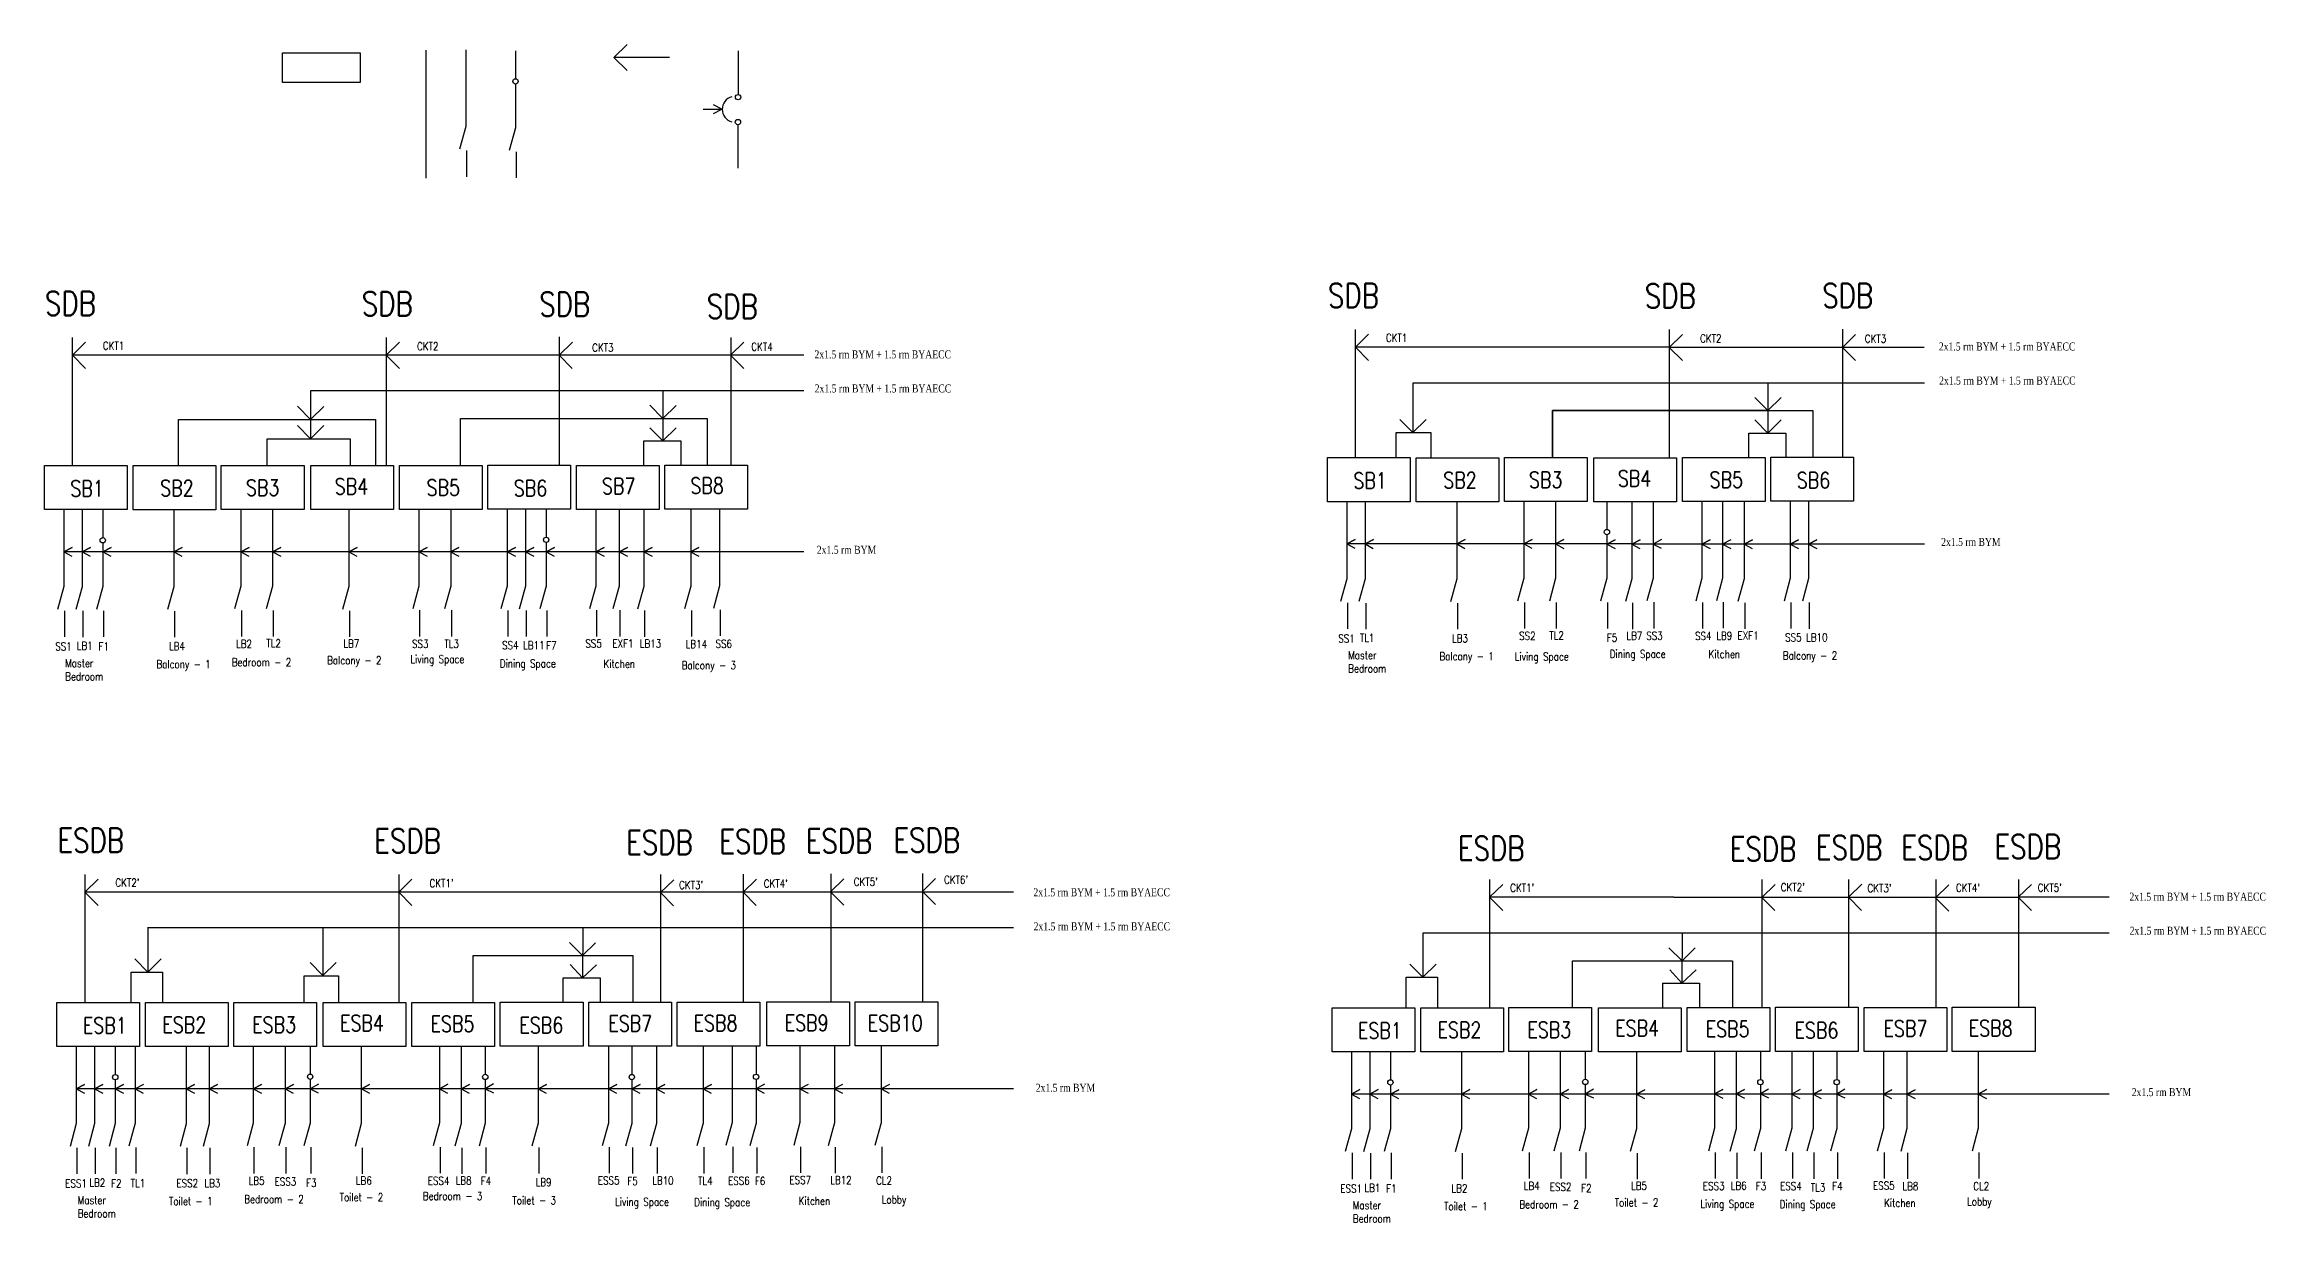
# Model space of a CAD drawing. Header units: inches. Extents: x 4849 to 14405, y -37970 to -930.
# Drawn here: x 7282 to 8115, y -36644 to -36202 of the extents above; entities that cross this region are included whole.
import ezdxf

# ---------------------------------------------------------------- set-up
doc = ezdxf.new("R2010")
doc.units = ezdxf.units.IN
doc.header["$LTSCALE"] = 10
doc.header["$MEASUREMENT"] = 0
doc.layers.add('Diagram', color=134, linetype='Continuous', plot=False)
doc.styles.get("Standard").update_dxf_attribs({"font": 'simplex.shx', "width": 0.8, "height": 3})

msp = doc.modelspace()

# ---------------------------------------------------------------- linework, layer by layer
at = {"layer": 'Diagram', "ltscale": 10}
for p, q in [((7425.47, -36204.2), (7425.47, -36252.2)), ((7440.48, -36204.03), (7440.48, -36232.81)), ((7459.11, -36204.5), (7459.11, -36214.91)), ((7496, -36206.89), (7500.97, -36202.04)), ((7500.97, -36202.04), (7496, -36206.89)), ((7516.9, -36206.89), (7496, -36206.89)), ((7496, -36206.89), (7496, -36206.89)), ((7496, -36206.89), (7500.93, -36211.86)), ((7542.55, -36204.5), (7542.55, -36220.81)), ((7459.11, -36216.91), (7459.11, -36233.28)), ((7529.5, -36226.38), (7536.44, -36226.38)), ((7533.33, -36228.01), (7536.44, -36226.38)), ((7536.44, -36226.38), (7533.4, -36224.75)), ((7542.6, -36248.44), (7542.6, -36232.13)), ((7440.48, -36232.81), (7438.15, -36241.36)), ((7459.11, -36233.28), (7456.77, -36241.83)), ((7440.73, -36241.88), (7440.73, -36251.67)), ((7459.36, -36242.35), (7459.36, -36252.14)), ((7292.9, -36311.95), (7292.9, -36359.95)), ((7292.94, -36318.59), (7297.9, -36313.73)), ((7297.9, -36313.73), (7292.94, -36318.59)), ((7410.61, -36318.62), (7415.58, -36313.77)), ((7415.58, -36313.77), (7410.61, -36318.62)), ((7410.62, -36311.95), (7410.62, -36359.95)), ((7475.49, -36311.77), (7475.49, -36359.77)), ((7475.49, -36318.63), (7480.45, -36313.77)), ((7480.45, -36313.77), (7475.49, -36318.63)), ((7539.78, -36318.6), (7544.75, -36313.74)), ((7544.75, -36313.74), (7539.78, -36318.6)), ((7539.81, -36311.91), (7539.81, -36359.91)), ((7774.03, -36308.99), (7774.03, -36356.99)), ((7774.07, -36315.63), (7779.04, -36310.78)), ((7779.04, -36310.78), (7774.07, -36315.63)), ((7891.74, -36315.66), (7896.71, -36310.81)), ((7896.71, -36310.81), (7891.74, -36315.66)), ((7891.75, -36308.99), (7891.75, -36356.99)), ((7956.69, -36308.82), (7956.69, -36356.82)), ((7956.69, -36315.66), (7961.66, -36310.8)), ((7961.66, -36310.8), (7956.69, -36315.66)), ((7410.64, -36318.59), (7292.94, -36318.59)), ((7292.94, -36318.59), (7292.94, -36318.59)), ((7292.94, -36318.59), (7297.87, -36323.56)), ((7539.78, -36318.62), (7410.61, -36318.62)), ((7410.61, -36318.62), (7410.61, -36318.62)), ((7410.61, -36318.62), (7415.55, -36323.59)), ((7496.38, -36318.63), (7475.49, -36318.63)), ((7475.49, -36318.63), (7475.49, -36318.63)), ((7475.49, -36318.63), (7480.42, -36323.59)), ((7567.18, -36318.6), (7539.78, -36318.6)), ((7539.78, -36318.6), (7539.78, -36318.6)), ((7539.78, -36318.6), (7544.72, -36323.56)), ((7891.77, -36315.63), (7774.07, -36315.63)), ((7774.07, -36315.63), (7774.07, -36315.63)), ((7774.07, -36315.63), (7779, -36320.6)), ((7987.41, -36315.66), (7891.74, -36315.66)), ((7891.74, -36315.66), (7891.74, -36315.66)), ((7891.74, -36315.66), (7896.68, -36320.63)), ((7984.08, -36315.66), (7956.69, -36315.66)), ((7956.69, -36315.66), (7961.62, -36320.62)), ((7514.4, -36332.01), (7382.23, -36332.01)), ((7382.23, -36332.01), (7382.23, -36342.73)), ((7514.36, -36332.01), (7514.36, -36350.76)), ((7514.38, -36332.01), (7514.38, -36342.35)), ((7567.18, -36332.01), (7514.4, -36332.01)), ((7795.61, -36329.06), (7795.61, -36347.66)), ((7863.42, -36329.06), (7795.61, -36329.06)), ((7987.48, -36329.05), (7863.36, -36329.05)), ((7928.7, -36329.05), (7928.7, -36347.8)), ((7928.72, -36329.05), (7928.72, -36339.4)), ((7382.23, -36342.73), (7377.38, -36337.76)), ((7377.38, -36337.76), (7382.23, -36342.73)), ((7382.23, -36342.73), (7387.2, -36337.8)), ((7514.38, -36342.35), (7509.52, -36337.38)), ((7509.52, -36337.38), (7514.38, -36342.35)), ((7514.38, -36342.35), (7519.34, -36337.42)), ((7847.99, -36339.4), (7928.7, -36339.38)), ((7847.99, -36356.97), (7847.99, -36339.4)), ((7928.72, -36339.4), (7923.87, -36334.43)), ((7923.87, -36334.43), (7928.72, -36339.4)), ((7928.7, -36339.38), (7945.64, -36339.38)), ((7928.72, -36339.4), (7933.69, -36334.46)), ((7928.72, -36339.4), (7928.72, -36339.4)), ((7945.64, -36339.38), (7945.64, -36356.85)), ((7332.69, -36360.1), (7332.69, -36342.75)), ((7332.69, -36342.75), (7406.62, -36342.75)), ((7382.23, -36349.93), (7377.38, -36344.96)), ((7377.38, -36344.96), (7382.23, -36349.93)), ((7382.23, -36342.73), (7382.23, -36349.93)), ((7382.23, -36342.73), (7382.23, -36342.73)), ((7382.23, -36349.93), (7387.2, -36345)), ((7406.62, -36342.75), (7406.62, -36360)), ((7438.53, -36359.96), (7438.53, -36342.36)), ((7438.53, -36342.36), (7531, -36342.36)), ((7514.36, -36350.76), (7509.5, -36345.79)), ((7509.5, -36345.79), (7514.36, -36350.76)), ((7514.36, -36350.76), (7519.33, -36345.82)), ((7514.38, -36342.35), (7514.38, -36342.35)), ((7531, -36342.36), (7531, -36359.87)), ((7789.37, -36357.02), (7789.37, -36347.65)), ((7789.37, -36347.65), (7802.31, -36347.65)), ((7795.61, -36347.66), (7790.75, -36342.69)), ((7790.75, -36342.69), (7795.61, -36347.66)), ((7795.61, -36347.66), (7800.57, -36342.73)), ((7802.31, -36347.65), (7802.31, -36357.1)), ((7921.64, -36356.96), (7921.64, -36347.79)), ((7921.64, -36347.79), (7935.52, -36347.79)), ((7928.7, -36347.8), (7923.85, -36342.83)), ((7923.85, -36342.83), (7928.7, -36347.8)), ((7928.7, -36347.8), (7933.67, -36342.87)), ((7928.7, -36347.8), (7928.7, -36347.8)), ((7935.52, -36347.79), (7935.52, -36356.92)), ((7365.98, -36359.98), (7365.98, -36349.94)), ((7365.98, -36349.94), (7397.09, -36349.94)), ((7382.23, -36349.93), (7382.23, -36349.93)), ((7397.09, -36349.94), (7397.09, -36360.02)), ((7507.29, -36359.92), (7507.29, -36350.75)), ((7507.29, -36350.75), (7521.17, -36350.75)), ((7514.36, -36350.76), (7514.36, -36350.76)), ((7521.17, -36350.75), (7521.17, -36359.88)), ((7770.86, -36373.66), (7770.86, -36402.44)), ((7777.73, -36373.71), (7777.73, -36402.49)), ((7812.1, -36373.75), (7812.1, -36402.53)), ((7837.23, -36373.5), (7837.23, -36402.28)), ((7849.13, -36373.5), (7849.13, -36402.28)), ((7868.38, -36373.52), (7868.38, -36383.93)), ((7877.73, -36373.69), (7877.73, -36402.47)), ((7885.74, -36373.42), (7885.74, -36402.2)), ((7904.02, -36373.49), (7904.02, -36402.27)), ((7911.77, -36373.5), (7911.77, -36402.19)), ((7919.85, -36373.51), (7919.85, -36402.44)), ((7937.13, -36373.5), (7937.13, -36402.28)), ((7944.01, -36373.55), (7944.01, -36402.33)), ((7289.73, -36376.61), (7289.73, -36405.39)), ((7296.6, -36376.66), (7296.6, -36405.44)), ((7304.32, -36376.61), (7304.32, -36387.02)), ((7330.97, -36376.71), (7330.97, -36405.49)), ((7356.1, -36376.46), (7356.1, -36405.24)), ((7368, -36376.46), (7368, -36405.24)), ((7396.6, -36376.65), (7396.6, -36405.42)), ((7422.89, -36376.45), (7422.89, -36405.23)), ((7434.8, -36376.45), (7434.8, -36405.23)), ((7456, -36376.46), (7456, -36405.24)), ((7462.88, -36376.51), (7462.88, -36405.29)), ((7470.6, -36376.46), (7470.6, -36386.87)), ((7489.25, -36376.43), (7489.25, -36405.21)), ((7498.01, -36376.43), (7498.01, -36405.21)), ((7507.25, -36376.55), (7507.25, -36405.33)), ((7524.8, -36376.46), (7524.8, -36405.24)), ((7535.67, -36376.29), (7535.67, -36405.07)), ((7304.32, -36389.02), (7304.32, -36405.39)), ((7470.6, -36388.87), (7470.6, -36405.24)), ((7770.84, -36389.41), (7773.96, -36387.78)), ((7773.96, -36387.78), (7770.84, -36389.41)), ((7777.79, -36389.41), (7770.84, -36389.41)), ((7770.84, -36389.41), (7773.89, -36391.04)), ((7777.74, -36389.42), (7780.86, -36387.78)), ((7780.86, -36387.78), (7777.74, -36389.42)), ((7787.95, -36389.42), (7777.74, -36389.42)), ((7777.74, -36389.42), (7780.79, -36391.05)), ((7812.13, -36389.42), (7785.46, -36389.42)), ((7812.11, -36389.41), (7815.23, -36387.78)), ((7815.23, -36387.78), (7812.11, -36389.41)), ((7837.22, -36389.41), (7812.11, -36389.41)), ((7812.11, -36389.41), (7815.15, -36391.05)), ((7837.22, -36389.41), (7840.34, -36387.78)), ((7840.34, -36387.78), (7837.22, -36389.41)), ((7849.13, -36389.41), (7837.22, -36389.41)), ((7837.22, -36389.41), (7840.27, -36391.04)), ((7849.14, -36389.42), (7852.26, -36387.78)), ((7852.26, -36387.78), (7849.14, -36389.42)), ((7877.75, -36389.42), (7849.14, -36389.42)), ((7849.14, -36389.42), (7852.19, -36391.05)), ((7868.38, -36385.93), (7868.38, -36402.3)), ((7868.38, -36389.46), (7871.5, -36387.82)), ((7871.5, -36387.82), (7868.38, -36389.46)), ((7868.38, -36389.46), (7871.43, -36391.09)), ((7877.75, -36389.44), (7880.86, -36387.81)), ((7880.86, -36387.81), (7877.75, -36389.44)), ((7904.01, -36389.44), (7877.75, -36389.44)), ((7877.75, -36389.44), (7880.79, -36391.07)), ((7888.87, -36387.74), (7885.74, -36389.44)), ((7885.74, -36389.44), (7888.79, -36391)), ((7904.03, -36389.44), (7907.15, -36387.81)), ((7907.15, -36387.81), (7904.03, -36389.44)), ((7919.87, -36389.44), (7904.03, -36389.44)), ((7904.03, -36389.44), (7907.08, -36391.07)), ((7914.89, -36387.81), (7911.77, -36389.44)), ((7911.77, -36389.44), (7914.81, -36391.07)), ((7919.87, -36389.45), (7922.99, -36387.82)), ((7922.99, -36387.82), (7919.87, -36389.45)), ((7937.13, -36389.45), (7919.87, -36389.45)), ((7919.87, -36389.45), (7922.91, -36391.08)), ((7937.13, -36389.44), (7940.25, -36387.81)), ((7940.25, -36387.81), (7937.13, -36389.44)), ((7944.01, -36389.44), (7937.13, -36389.44)), ((7937.13, -36389.44), (7940.18, -36391.07)), ((7944.01, -36389.44), (7947.13, -36387.81)), ((7947.13, -36387.81), (7944.01, -36389.44)), ((7987.49, -36389.44), (7944.01, -36389.44)), ((7944.01, -36389.44), (7947.06, -36391.07)), ((7289.71, -36392.37), (7292.83, -36390.73)), ((7292.83, -36390.73), (7289.71, -36392.37)), ((7296.66, -36392.37), (7289.71, -36392.37)), ((7289.71, -36392.37), (7292.76, -36394)), ((7296.61, -36392.37), (7299.73, -36390.74)), ((7299.73, -36390.74), (7296.61, -36392.37)), ((7306.81, -36392.37), (7296.61, -36392.37)), ((7296.61, -36392.37), (7299.65, -36394.01)), ((7304.32, -36392.38), (7307.44, -36390.75)), ((7307.44, -36390.75), (7304.32, -36392.38)), ((7331, -36392.38), (7304.32, -36392.38)), ((7304.32, -36392.38), (7307.37, -36394.01)), ((7330.97, -36392.37), (7334.09, -36390.74)), ((7334.09, -36390.74), (7330.97, -36392.37)), ((7356.09, -36392.37), (7330.97, -36392.37)), ((7330.97, -36392.37), (7334.02, -36394)), ((7356.09, -36392.37), (7359.21, -36390.74)), ((7359.21, -36390.74), (7356.09, -36392.37)), ((7368, -36392.37), (7356.09, -36392.37)), ((7356.09, -36392.37), (7359.14, -36394)), ((7368.01, -36392.37), (7371.13, -36390.74)), ((7371.13, -36390.74), (7368.01, -36392.37)), ((7396.61, -36392.37), (7368.01, -36392.37)), ((7368.01, -36392.37), (7371.06, -36394.01)), ((7396.61, -36392.39), (7399.73, -36390.76)), ((7399.73, -36390.76), (7396.61, -36392.39)), ((7422.88, -36392.39), (7396.61, -36392.39)), ((7396.61, -36392.39), (7399.66, -36394.03)), ((7422.9, -36392.4), (7426.02, -36390.76)), ((7426.02, -36390.76), (7422.9, -36392.4)), ((7434.79, -36392.4), (7422.9, -36392.4)), ((7422.9, -36392.4), (7425.95, -36394.03)), ((7434.79, -36392.4), (7437.91, -36390.77)), ((7437.91, -36390.77), (7434.79, -36392.4)), ((7455.99, -36392.4), (7434.79, -36392.4)), ((7434.79, -36392.4), (7437.84, -36394.04)), ((7456, -36392.4), (7459.12, -36390.77)), ((7459.12, -36390.77), (7456, -36392.4)), ((7462.88, -36392.4), (7456, -36392.4)), ((7456, -36392.4), (7459.05, -36394.03)), ((7462.88, -36392.4), (7466, -36390.76)), ((7466, -36390.76), (7462.88, -36392.4)), ((7470.59, -36392.4), (7462.88, -36392.4)), ((7462.88, -36392.4), (7465.93, -36394.03)), ((7470.6, -36392.4), (7473.72, -36390.77)), ((7473.72, -36390.77), (7470.6, -36392.4)), ((7489.25, -36392.4), (7470.6, -36392.4)), ((7470.6, -36392.4), (7473.65, -36394.03)), ((7489.25, -36392.39), (7492.37, -36390.75)), ((7492.37, -36390.75), (7489.25, -36392.39)), ((7498.01, -36392.39), (7489.25, -36392.39)), ((7489.25, -36392.39), (7492.3, -36394.02)), ((7498.01, -36392.39), (7501.13, -36390.75)), ((7501.13, -36390.75), (7498.01, -36392.39)), ((7507.25, -36392.39), (7498.01, -36392.39)), ((7498.01, -36392.39), (7501.06, -36394.02)), ((7507.25, -36392.39), (7510.37, -36390.75)), ((7510.37, -36390.75), (7507.25, -36392.39)), ((7524.8, -36392.39), (7507.25, -36392.39)), ((7507.25, -36392.39), (7510.3, -36394.02)), ((7524.79, -36392.37), (7527.91, -36390.73)), ((7527.91, -36390.73), (7524.79, -36392.37)), ((7567.18, -36392.37), (7524.79, -36392.37)), ((7524.79, -36392.37), (7527.84, -36394)), ((7289.73, -36405.39), (7287.39, -36413.95)), ((7296.6, -36405.44), (7294.27, -36414)), ((7304.32, -36405.39), (7301.99, -36413.95)), ((7330.97, -36405.49), (7328.64, -36414.04)), ((7356.1, -36405.24), (7353.76, -36413.8)), ((7368, -36405.24), (7365.67, -36413.8)), ((7396.6, -36405.42), (7394.27, -36413.98)), ((7422.89, -36405.23), (7420.56, -36413.79)), ((7434.8, -36405.23), (7432.46, -36413.79)), ((7456, -36405.24), (7453.67, -36413.8)), ((7462.88, -36405.29), (7460.54, -36413.85)), ((7470.6, -36405.24), (7468.26, -36413.8)), ((7489.25, -36405.21), (7486.91, -36413.77)), ((7498.01, -36405.21), (7495.67, -36413.77)), ((7507.25, -36405.33), (7504.91, -36413.88)), ((7524.8, -36405.24), (7522.46, -36413.79)), ((7535.67, -36405.07), (7533.34, -36413.62)), ((7770.86, -36402.44), (7768.52, -36410.99)), ((7777.73, -36402.49), (7775.4, -36411.04)), ((7812.1, -36402.53), (7809.77, -36411.08)), ((7837.23, -36402.28), (7834.89, -36410.84)), ((7849.13, -36402.28), (7846.8, -36410.84)), ((7868.38, -36402.3), (7866.04, -36410.86)), ((7877.73, -36402.47), (7875.4, -36411.02)), ((7885.74, -36402.2), (7883.4, -36410.76)), ((7904.02, -36402.27), (7901.69, -36410.83)), ((7911.77, -36402.19), (7909.44, -36410.74)), ((7919.85, -36402.44), (7917.51, -36410.99)), ((7937.13, -36402.28), (7934.8, -36410.84)), ((7944.01, -36402.33), (7941.67, -36410.89)), ((7289.98, -36414.46), (7289.98, -36424.26)), ((7296.85, -36414.51), (7296.85, -36424.31)), ((7304.58, -36414.47), (7304.58, -36424.26)), ((7331.22, -36414.56), (7331.22, -36424.35)), ((7356.35, -36414.31), (7356.35, -36424.11)), ((7368.25, -36414.31), (7368.25, -36424.11)), ((7396.86, -36414.5), (7396.86, -36424.29)), ((7423.14, -36414.3), (7423.14, -36424.1)), ((7435.05, -36414.3), (7435.05, -36424.1)), ((7456.25, -36414.31), (7456.25, -36424.11)), ((7463.13, -36414.36), (7463.13, -36424.16)), ((7470.85, -36414.31), (7470.85, -36424.11)), ((7489.5, -36414.28), (7489.5, -36424.07)), ((7498.26, -36414.28), (7498.26, -36424.07)), ((7507.5, -36414.4), (7507.5, -36424.19)), ((7525.05, -36414.31), (7525.05, -36424.1)), ((7535.92, -36414.14), (7535.92, -36423.93)), ((7771.11, -36411.51), (7771.11, -36421.3)), ((7777.98, -36411.56), (7777.98, -36421.35)), ((7812.36, -36411.6), (7812.36, -36421.39)), ((7837.48, -36411.36), (7837.48, -36421.15)), ((7849.39, -36411.36), (7849.39, -36421.15)), ((7868.63, -36411.37), (7868.63, -36421.17)), ((7877.99, -36411.54), (7877.99, -36421.33)), ((7885.99, -36411.28), (7885.99, -36421.07)), ((7904.28, -36411.35), (7904.28, -36421.14)), ((7912.02, -36411.26), (7912.02, -36421.05)), ((7920.1, -36411.51), (7920.1, -36421.3)), ((7937.38, -36411.36), (7937.38, -36421.15)), ((7944.26, -36411.41), (7944.26, -36421.2)), ((7297.59, -36513.35), (7297.59, -36561.35)), ((7297.63, -36519.99), (7302.59, -36515.13)), ((7302.59, -36515.13), (7297.63, -36519.99)), ((7415.3, -36520.02), (7420.27, -36515.16)), ((7420.27, -36515.16), (7415.3, -36520.02)), ((7415.31, -36513.35), (7415.31, -36561.35)), ((7518.46, -36515.33), (7513.49, -36520.19)), ((7513.5, -36513.33), (7513.5, -36561.33)), ((7544.47, -36520), (7549.44, -36515.14)), ((7549.44, -36515.14), (7544.47, -36520)), ((7544.5, -36513.31), (7544.5, -36561.31)), ((7582.24, -36515.02), (7577.27, -36519.88)), ((7577.3, -36513.18), (7577.3, -36561.18)), ((7616.67, -36514.86), (7611.7, -36519.72)), ((7611.73, -36513.03), (7611.73, -36561.03)), ((7824.39, -36515.3), (7824.39, -36563.3)), ((7926.46, -36515.3), (7926.46, -36563.3)), ((7958.96, -36515.21), (7958.96, -36563.21)), ((7991.67, -36515.28), (7991.67, -36563.28)), ((8022.67, -36515.26), (8022.67, -36563.26)), ((7415.33, -36519.99), (7297.63, -36519.99)), ((7297.63, -36519.99), (7297.63, -36519.99)), ((7297.63, -36519.99), (7302.56, -36524.96)), ((7544.47, -36520.02), (7415.3, -36520.02)), ((7415.3, -36520.02), (7415.3, -36520.02)), ((7415.3, -36520.02), (7420.24, -36524.99)), ((7501.07, -36520.03), (7480.18, -36520.03)), ((7480.18, -36520.03), (7480.18, -36520.03)), ((7513.49, -36520.19), (7518.42, -36525.16)), ((7645.9, -36520), (7544.47, -36520)), ((7544.47, -36520), (7544.47, -36520)), ((7544.47, -36520), (7549.41, -36524.96)), ((7577.27, -36519.88), (7582.2, -36524.84)), ((7611.7, -36519.72), (7616.63, -36524.69)), ((7829.39, -36517.09), (7824.39, -36521.94)), ((7893.5, -36521.94), (7824.39, -36521.94)), ((7824.39, -36521.94), (7829.36, -36526.91)), ((7824.42, -36521.94), (7824.42, -36521.94)), ((8022.65, -36521.97), (7893.47, -36521.97)), ((7893.47, -36521.97), (7893.47, -36521.97)), ((7931.43, -36517.12), (7926.46, -36521.97)), ((7926.46, -36521.97), (7931.39, -36526.94)), ((7979.24, -36521.98), (7958.35, -36521.98)), ((7958.35, -36521.98), (7958.35, -36521.98)), ((7963.93, -36517.03), (7958.96, -36521.89)), ((7958.96, -36521.89), (7963.89, -36526.85)), ((7996.63, -36517.29), (7991.66, -36522.14)), ((7991.66, -36522.14), (7996.59, -36527.11)), ((8022.65, -36521.95), (8027.61, -36517.1)), ((8027.61, -36517.1), (8022.65, -36521.95)), ((8056.7, -36521.95), (8022.65, -36521.95)), ((8022.65, -36521.95), (8022.65, -36521.95)), ((8022.65, -36521.95), (8027.58, -36526.92)), ((7519.09, -36533.41), (7321.15, -36533.41)), ((7321.23, -36533.39), (7321.23, -36542.78)), ((7386.92, -36533.41), (7386.92, -36544.13)), ((7479.33, -36538.94), (7484.24, -36543.76)), ((7484.31, -36533.41), (7484.18, -36552.16)), ((7484.24, -36543.76), (7489.15, -36538.98)), ((7645.9, -36533.41), (7519.09, -36533.41)), ((8056.67, -36535.36), (7799.32, -36535.36)), ((7799.4, -36535.35), (7799.4, -36544.74)), ((7896.62, -36535.36), (7896.49, -36554.11)), ((7316.37, -36545.02), (7321.23, -36549.98)), ((7321.23, -36542.78), (7321.23, -36549.98)), ((7321.23, -36549.98), (7326.2, -36545.05)), ((7386.92, -36551.33), (7382.07, -36546.36)), ((7382.07, -36546.36), (7386.92, -36551.33)), ((7386.92, -36544.13), (7386.92, -36551.33)), ((7386.92, -36544.13), (7386.92, -36544.13)), ((7386.92, -36551.33), (7391.89, -36546.4)), ((7443.22, -36561.36), (7443.22, -36543.76)), ((7443.22, -36543.76), (7503.1, -36543.76)), ((7479.67, -36547.19), (7484.18, -36552.16)), ((7484.18, -36552.16), (7489.49, -36547.22)), ((7503.13, -36543.76), (7503.13, -36561.27)), ((7794.54, -36546.97), (7799.4, -36551.94)), ((7799.4, -36544.74), (7799.4, -36551.94)), ((7799.4, -36551.94), (7804.37, -36547)), ((7855.53, -36563.31), (7855.53, -36545.71)), ((7855.53, -36545.71), (7915.41, -36545.71)), ((7891.64, -36540.89), (7896.55, -36545.71)), ((7896.55, -36545.71), (7901.46, -36540.93)), ((7915.44, -36545.71), (7915.44, -36563.23)), ((7314.99, -36561.36), (7314.99, -36549.98)), ((7314.99, -36549.98), (7326.69, -36549.98)), ((7326.69, -36549.98), (7326.69, -36561.44)), ((7379.9, -36561.36), (7379.9, -36551.4)), ((7379.9, -36551.4), (7392.79, -36551.4)), ((7386.92, -36551.33), (7386.92, -36551.33)), ((7392.79, -36551.4), (7392.79, -36561.44)), ((7476.93, -36552.15), (7490.81, -36552.15)), ((7477.03, -36561.32), (7477.03, -36552.15)), ((7490.81, -36552.15), (7490.81, -36561.28)), ((7793.16, -36563.31), (7793.16, -36551.93)), ((7793.16, -36551.93), (7804.86, -36551.93)), ((7804.86, -36551.93), (7804.86, -36563.39)), ((7889.24, -36554.1), (7903.12, -36554.1)), ((7889.34, -36563.27), (7889.34, -36554.1)), ((7891.97, -36549.14), (7896.49, -36554.11)), ((7896.49, -36554.11), (7901.8, -36549.18)), ((7903.12, -36554.1), (7903.12, -36563.23)), ((7294.42, -36578.01), (7294.42, -36606.79)), ((7301.29, -36578.06), (7301.29, -36606.84)), ((7309.01, -36578.01), (7309.01, -36588.42)), ((7316.48, -36577.93), (7316.48, -36606.71)), ((7335.66, -36578.11), (7335.66, -36606.89)), ((7344.26, -36578.1), (7344.26, -36606.88)), ((7360.79, -36577.86), (7360.79, -36606.64)), ((7372.69, -36577.86), (7372.69, -36606.64)), ((7382.12, -36577.85), (7382.12, -36588.25)), ((7401.29, -36578.04), (7401.29, -36606.82)), ((7430.61, -36577.81), (7430.61, -36606.59)), ((7438.69, -36578), (7438.69, -36606.78)), ((7447.76, -36577.91), (7447.76, -36588.32)), ((7467.57, -36577.91), (7467.57, -36606.69)), ((7493.94, -36577.83), (7493.94, -36606.61)), ((7502.72, -36577.95), (7502.72, -36588.36)), ((7511.94, -36577.95), (7511.94, -36606.73)), ((7529.49, -36577.86), (7529.49, -36606.64)), ((7540.36, -36577.69), (7540.36, -36606.47)), ((7549.34, -36577.88), (7549.34, -36588.29)), ((7565.79, -36577.68), (7565.79, -36606.46)), ((7578.68, -36577.8), (7578.68, -36606.57)), ((7596.24, -36577.7), (7596.24, -36606.48)), ((7772.59, -36579.97), (7772.59, -36608.75)), ((7779.46, -36580.02), (7779.46, -36608.8)), ((7787.19, -36579.97), (7787.19, -36590.37)), ((7813.83, -36580.06), (7813.83, -36608.84)), ((7838.96, -36579.81), (7838.96, -36608.59)), ((7850.86, -36579.81), (7850.86, -36608.59)), ((7860.29, -36579.8), (7860.29, -36590.2)), ((7879.46, -36580), (7879.46, -36608.78)), ((7908.79, -36579.77), (7908.79, -36608.55)), ((7916.86, -36579.96), (7916.86, -36608.73)), ((7925.93, -36579.86), (7925.93, -36590.27)), ((7937.73, -36579.81), (7937.73, -36608.59)), ((7945.74, -36579.86), (7945.74, -36608.64)), ((7954.56, -36579.86), (7954.56, -36590.27)), ((7972.11, -36579.78), (7972.11, -36608.56)), ((7980.89, -36579.9), (7980.89, -36592.59)), ((8007.66, -36579.81), (8007.66, -36608.59)), ((7382.12, -36590.25), (7382.12, -36606.62)), ((7447.76, -36590.32), (7447.76, -36606.69)), ((7502.72, -36590.36), (7502.72, -36606.73)), ((7549.34, -36590.29), (7549.34, -36606.66)), ((7294.4, -36593.77), (7297.52, -36592.13)), ((7297.52, -36592.13), (7294.4, -36593.77)), ((7301.35, -36593.77), (7294.4, -36593.77)), ((7294.4, -36593.77), (7297.45, -36595.4)), ((7301.3, -36593.77), (7304.42, -36592.14)), ((7304.42, -36592.14), (7301.3, -36593.77)), ((7311.5, -36593.77), (7301.3, -36593.77)), ((7301.3, -36593.77), (7304.34, -36595.41)), ((7309.01, -36590.42), (7309.01, -36606.79)), ((7309.01, -36593.78), (7312.13, -36592.15)), ((7312.13, -36592.15), (7309.01, -36593.78)), ((7335.69, -36593.78), (7309.01, -36593.78)), ((7309.01, -36593.78), (7312.06, -36595.41)), ((7319.6, -36592.15), (7316.48, -36593.78)), ((7316.48, -36593.78), (7319.52, -36595.41)), ((7335.66, -36593.77), (7338.78, -36592.14)), ((7338.78, -36592.14), (7335.66, -36593.77)), ((7360.78, -36593.77), (7335.66, -36593.77)), ((7335.66, -36593.77), (7338.71, -36595.4)), ((7344.26, -36593.77), (7347.38, -36592.14)), ((7347.38, -36592.14), (7344.26, -36593.77)), ((7344.26, -36593.77), (7347.31, -36595.4)), ((7360.78, -36593.77), (7363.9, -36592.14)), ((7363.9, -36592.14), (7360.78, -36593.77)), ((7372.69, -36593.77), (7360.78, -36593.77)), ((7360.78, -36593.77), (7363.83, -36595.4)), ((7372.7, -36593.77), (7375.82, -36592.14)), ((7375.82, -36592.14), (7372.7, -36593.77)), ((7401.31, -36593.77), (7372.7, -36593.77)), ((7372.7, -36593.77), (7375.75, -36595.41)), ((7385.24, -36591.98), (7382.12, -36593.77)), ((7382.12, -36593.77), (7385.17, -36595.24)), ((7401.3, -36593.79), (7404.42, -36592.16)), ((7404.42, -36592.16), (7401.3, -36593.79)), ((7427.57, -36593.79), (7401.3, -36593.79)), ((7401.3, -36593.79), (7404.35, -36595.43)), ((7439.48, -36593.8), (7427.59, -36593.8)), ((7433.74, -36592.09), (7430.61, -36593.73)), ((7430.61, -36593.73), (7433.67, -36595.36)), ((7430.62, -36593.72), (7433.74, -36592.09)), ((7438.7, -36593.75), (7441.82, -36592.12)), ((7441.82, -36592.12), (7438.7, -36593.75)), ((7438.7, -36593.75), (7441.75, -36595.38)), ((7460.68, -36593.8), (7439.48, -36593.8)), ((7450.87, -36591.96), (7447.76, -36593.75)), ((7447.76, -36593.75), (7450.8, -36595.23)), ((7467.57, -36593.8), (7460.69, -36593.8)), ((7467.57, -36593.8), (7470.69, -36592.16)), ((7470.69, -36592.16), (7467.57, -36593.8)), ((7475.28, -36593.8), (7467.57, -36593.8)), ((7467.57, -36593.8), (7470.62, -36595.43)), ((7493.94, -36593.8), (7475.29, -36593.8)), ((7493.94, -36593.79), (7497.06, -36592.15)), ((7497.06, -36592.15), (7493.94, -36593.79)), ((7502.7, -36593.79), (7493.94, -36593.79)), ((7493.94, -36593.79), (7496.99, -36595.42)), ((7502.7, -36593.79), (7505.82, -36592.15)), ((7505.82, -36592.15), (7502.7, -36593.79)), ((7511.94, -36593.79), (7502.7, -36593.79)), ((7502.7, -36593.79), (7505.75, -36595.42)), ((7511.94, -36593.79), (7515.06, -36592.15)), ((7515.06, -36592.15), (7511.94, -36593.79)), ((7529.49, -36593.79), (7511.94, -36593.79)), ((7511.94, -36593.79), (7514.99, -36595.42)), ((7529.48, -36593.76), (7532.6, -36592.13)), ((7532.6, -36592.13), (7529.48, -36593.76)), ((7571.87, -36593.76), (7529.48, -36593.76)), ((7529.48, -36593.76), (7532.53, -36595.4)), ((7552.44, -36592.09), (7549.32, -36593.72)), ((7549.32, -36593.72), (7552.36, -36595.35)), ((7569.43, -36593.76), (7560.67, -36593.76)), ((7568.9, -36592.13), (7565.78, -36593.76)), ((7565.78, -36593.76), (7568.83, -36595.4)), ((7578.67, -36593.76), (7569.43, -36593.76)), ((7581.79, -36592.13), (7578.67, -36593.76)), ((7645.89, -36593.76), (7578.67, -36593.76)), ((7578.67, -36593.76), (7581.72, -36595.4)), ((7599.33, -36592.11), (7596.21, -36593.74)), ((7596.21, -36593.74), (7599.26, -36595.37)), ((7772.57, -36595.72), (7775.69, -36594.09)), ((7775.69, -36594.09), (7772.57, -36595.72)), ((7779.52, -36595.72), (7772.57, -36595.72)), ((7772.57, -36595.72), (7775.62, -36597.35)), ((7779.47, -36595.73), (7782.59, -36594.09)), ((7782.59, -36594.09), (7779.47, -36595.73)), ((7789.68, -36595.73), (7779.47, -36595.73)), ((7779.47, -36595.73), (7782.52, -36597.36)), ((7787.18, -36595.73), (7790.3, -36594.1)), ((7790.3, -36594.1), (7787.18, -36595.73)), ((7813.86, -36595.73), (7787.18, -36595.73)), ((7787.18, -36595.73), (7790.23, -36597.36)), ((7787.19, -36592.37), (7787.19, -36608.75)), ((7813.84, -36595.72), (7816.96, -36594.09)), ((7816.96, -36594.09), (7813.84, -36595.72)), ((7838.95, -36595.72), (7813.84, -36595.72)), ((7813.84, -36595.72), (7816.88, -36597.36)), ((7838.95, -36595.72), (7842.07, -36594.09)), ((7842.07, -36594.09), (7838.95, -36595.72)), ((7850.86, -36595.72), (7838.95, -36595.72)), ((7838.95, -36595.72), (7842, -36597.35)), ((7850.87, -36595.73), (7853.99, -36594.09)), ((7853.99, -36594.09), (7850.87, -36595.73)), ((7879.48, -36595.73), (7850.87, -36595.73)), ((7850.87, -36595.73), (7853.92, -36597.36)), ((7860.29, -36592.2), (7860.29, -36608.58)), ((7863.41, -36593.93), (7860.29, -36595.73)), ((7860.29, -36595.73), (7863.34, -36597.19)), ((7879.47, -36595.75), (7882.59, -36594.12)), ((7882.59, -36594.12), (7879.47, -36595.75)), ((7905.74, -36595.75), (7879.47, -36595.75)), ((7879.47, -36595.75), (7882.52, -36597.38)), ((7917.65, -36595.75), (7905.76, -36595.75)), ((7908.79, -36595.68), (7911.91, -36594.05)), ((7911.91, -36594.05), (7908.79, -36595.68)), ((7908.79, -36595.68), (7911.84, -36597.31)), ((7916.87, -36595.7), (7919.99, -36594.07)), ((7919.99, -36594.07), (7916.87, -36595.7)), ((7916.87, -36595.7), (7919.92, -36597.34)), ((7938.85, -36595.76), (7917.65, -36595.76)), ((7925.93, -36592.27), (7925.93, -36608.64)), ((7929.04, -36593.92), (7925.93, -36595.7)), ((7925.93, -36595.7), (7928.97, -36597.18)), ((7940.86, -36594.09), (7937.73, -36595.72)), ((7937.73, -36595.72), (7940.79, -36597.35)), ((7945.74, -36595.75), (7938.86, -36595.75)), ((7945.74, -36595.75), (7948.86, -36594.12)), ((7948.86, -36594.12), (7945.74, -36595.75)), ((7953.46, -36595.75), (7945.74, -36595.75)), ((7945.74, -36595.75), (7948.79, -36597.38)), ((7972.11, -36595.75), (7953.46, -36595.75)), ((7954.56, -36592.27), (7954.56, -36608.64)), ((7957.66, -36593.91), (7954.56, -36595.75)), ((7954.56, -36595.75), (7957.59, -36597.18)), ((7972.11, -36595.74), (7975.23, -36594.11)), ((7975.23, -36594.11), (7972.11, -36595.74)), ((7980.87, -36595.74), (7972.11, -36595.74)), ((7972.11, -36595.74), (7975.16, -36597.37)), ((7980.87, -36595.74), (7983.99, -36594.11)), ((7983.99, -36594.11), (7980.87, -36595.74)), ((7990.11, -36595.74), (7980.87, -36595.74)), ((7980.87, -36595.74), (7983.92, -36597.37)), ((7980.89, -36592.31), (7980.89, -36608.68)), ((8056.67, -36595.74), (7990.11, -36595.74)), ((8007.65, -36595.72), (8010.77, -36594.09)), ((8010.77, -36594.09), (8007.65, -36595.72)), ((8007.65, -36595.72), (8010.7, -36597.35)), ((7294.42, -36606.79), (7292.08, -36615.35)), ((7301.29, -36606.84), (7298.96, -36615.4)), ((7309.01, -36606.79), (7306.68, -36615.35)), ((7316.48, -36606.71), (7314.14, -36615.27)), ((7335.66, -36606.89), (7333.33, -36615.44)), ((7344.26, -36606.88), (7341.93, -36615.44)), ((7360.79, -36606.64), (7358.45, -36615.2)), ((7372.69, -36606.64), (7370.36, -36615.2)), ((7382.12, -36606.62), (7379.79, -36615.18)), ((7401.29, -36606.82), (7398.96, -36615.38)), ((7430.61, -36606.59), (7428.28, -36615.15)), ((7438.69, -36606.78), (7436.36, -36615.34)), ((7447.76, -36606.69), (7445.43, -36615.25)), ((7467.57, -36606.69), (7465.23, -36615.25)), ((7493.94, -36606.61), (7491.6, -36615.17)), ((7502.72, -36606.73), (7500.39, -36615.29)), ((7511.94, -36606.73), (7509.6, -36615.28)), ((7529.49, -36606.64), (7527.15, -36615.19)), ((7540.36, -36606.47), (7538.03, -36615.02)), ((7549.34, -36606.66), (7547, -36615.22)), ((7565.79, -36606.46), (7563.46, -36615.01)), ((7578.68, -36606.57), (7576.35, -36615.13)), ((7596.24, -36606.48), (7593.9, -36615.04)), ((7772.59, -36608.75), (7770.25, -36617.3)), ((7779.46, -36608.8), (7777.13, -36617.35)), ((7787.19, -36608.75), (7784.85, -36617.3)), ((7813.83, -36608.84), (7811.5, -36617.39)), ((7838.96, -36608.59), (7836.62, -36617.15)), ((7850.86, -36608.59), (7848.53, -36617.15)), ((7860.29, -36608.58), (7857.96, -36617.13)), ((7879.46, -36608.78), (7877.13, -36617.33)), ((7908.79, -36608.55), (7906.45, -36617.1)), ((7916.86, -36608.73), (7914.53, -36617.29)), ((7925.93, -36608.64), (7923.6, -36617.2)), ((7937.73, -36608.59), (7935.4, -36617.14)), ((7945.74, -36608.64), (7943.4, -36617.2)), ((7954.56, -36608.64), (7952.22, -36617.2)), ((7972.11, -36608.56), (7969.77, -36617.12)), ((7980.89, -36608.68), (7978.56, -36617.24)), ((8007.66, -36608.59), (8005.32, -36617.15)), ((7294.67, -36615.86), (7294.67, -36625.66)), ((7301.54, -36615.91), (7301.54, -36625.71)), ((7309.27, -36615.87), (7309.27, -36625.66)), ((7316.73, -36615.78), (7316.73, -36625.58)), ((7335.91, -36615.96), (7335.91, -36625.75)), ((7344.51, -36615.95), (7344.51, -36625.75)), ((7361.04, -36615.71), (7361.04, -36625.51)), ((7372.94, -36615.71), (7372.94, -36625.51)), ((7382.37, -36615.7), (7382.37, -36625.49)), ((7401.55, -36615.9), (7401.55, -36625.69)), ((7430.87, -36615.66), (7430.87, -36625.46)), ((7438.94, -36615.85), (7438.94, -36625.65)), ((7448.01, -36615.76), (7448.01, -36625.55)), ((7467.82, -36615.76), (7467.82, -36625.56)), ((7494.19, -36615.68), (7494.19, -36625.47)), ((7502.97, -36615.8), (7502.97, -36625.6)), ((7512.19, -36615.8), (7512.19, -36625.59)), ((7529.74, -36615.71), (7529.74, -36625.5)), ((7540.61, -36615.54), (7540.61, -36625.33)), ((7549.59, -36615.74), (7549.59, -36625.53)), ((7566.04, -36615.53), (7566.04, -36625.32)), ((7578.94, -36615.65), (7578.94, -36625.44)), ((7596.49, -36615.55), (7596.49, -36625.35)), ((7772.84, -36617.82), (7772.84, -36627.61)), ((7779.71, -36617.87), (7779.71, -36627.66)), ((7787.44, -36617.82), (7787.44, -36627.61)), ((7814.08, -36617.91), (7814.08, -36627.7)), ((7839.21, -36617.67), (7839.21, -36627.46)), ((7851.11, -36617.67), (7851.11, -36627.46)), ((7860.54, -36617.65), (7860.54, -36627.44)), ((7879.72, -36617.85), (7879.72, -36627.64)), ((7909.04, -36617.62), (7909.04, -36627.41)), ((7917.11, -36617.81), (7917.11, -36627.6)), ((7926.18, -36617.71), (7926.18, -36627.51)), ((7937.98, -36617.66), (7937.98, -36627.45)), ((7945.99, -36617.72), (7945.99, -36627.51)), ((7954.81, -36617.71), (7954.81, -36627.5)), ((7972.36, -36617.63), (7972.36, -36627.43)), ((7981.14, -36617.76), (7981.14, -36627.55)), ((8007.91, -36617.66), (8007.91, -36627.45))]:
    msp.add_line(p, q, dxfattribs=at)
at = {"layer": 'Diagram', "color": 1, "ltscale": 10}
for p, q in [((7928.72, -36339.4), (7847.99, -36339.4)), ((7847.99, -36339.4), (7847.99, -36356.97))]:
    msp.add_line(p, q, dxfattribs=at)
at = {"layer": 'Diagram', "ltscale": 10}
for points in [[(7371.68, -36205.25), (7400.86, -36205.25), (7400.86, -36216.3), (7371.68, -36216.3)], [(7763.59, -36357.04), (7794.6, -36357.04), (7794.6, -36373.56), (7763.59, -36373.56)], [(7796.85, -36357.08), (7827.85, -36357.08), (7827.85, -36373.59), (7796.85, -36373.59)], [(7829.92, -36357), (7860.93, -36357), (7860.93, -36373.51), (7829.92, -36373.51)], [(7863.48, -36357.06), (7894.48, -36357.06), (7894.48, -36373.58), (7863.48, -36373.58)], [(7896.72, -36356.99), (7927.73, -36356.99), (7927.73, -36373.5), (7896.72, -36373.5)], [(7929.87, -36356.89), (7960.87, -36356.89), (7960.87, -36373.41), (7929.87, -36373.41)], [(7282.46, -36360), (7313.47, -36360), (7313.47, -36376.52), (7282.46, -36376.52)], [(7315.71, -36360.04), (7346.72, -36360.04), (7346.72, -36376.55), (7315.71, -36376.55)], [(7348.79, -36359.96), (7379.8, -36359.96), (7379.8, -36376.47), (7348.79, -36376.47)], [(7382.34, -36360.02), (7413.35, -36360.02), (7413.35, -36376.54), (7382.34, -36376.54)], [(7415.59, -36359.95), (7446.6, -36359.95), (7446.6, -36376.46), (7415.59, -36376.46)], [(7448.73, -36359.85), (7479.74, -36359.85), (7479.74, -36376.36), (7448.73, -36376.36)], [(7481.94, -36359.93), (7512.95, -36359.93), (7512.95, -36376.44), (7481.94, -36376.44)], [(7515.05, -36359.86), (7546.06, -36359.86), (7546.06, -36376.37), (7515.05, -36376.37)], [(7287.15, -36561.4), (7318.16, -36561.4), (7318.16, -36577.91), (7287.15, -36577.91)], [(7320.4, -36561.43), (7351.41, -36561.43), (7351.41, -36577.95), (7320.4, -36577.95)], [(7353.48, -36561.36), (7384.49, -36561.36), (7384.49, -36577.87), (7353.48, -36577.87)], [(7387.03, -36561.42), (7418.04, -36561.42), (7418.04, -36577.94), (7387.03, -36577.94)], [(7420.28, -36561.35), (7451.29, -36561.35), (7451.29, -36577.86), (7420.28, -36577.86)], [(7453.42, -36561.25), (7484.43, -36561.25), (7484.43, -36577.76), (7453.42, -36577.76)], [(7486.63, -36561.33), (7517.64, -36561.33), (7517.64, -36577.84), (7486.63, -36577.84)], [(7519.74, -36561.26), (7550.75, -36561.26), (7550.75, -36577.77), (7519.74, -36577.77)], [(7553.38, -36561.17), (7584.39, -36561.17), (7584.39, -36577.69), (7553.38, -36577.69)], [(7586.49, -36561.11), (7617.5, -36561.11), (7617.5, -36577.62), (7586.49, -36577.62)], [(7765.32, -36563.35), (7796.33, -36563.35), (7796.33, -36579.87), (7765.32, -36579.87)], [(7798.57, -36563.39), (7829.58, -36563.39), (7829.58, -36579.9), (7798.57, -36579.9)], [(7831.65, -36563.31), (7862.66, -36563.31), (7862.66, -36579.82), (7831.65, -36579.82)], [(7865.2, -36563.37), (7896.21, -36563.37), (7896.21, -36579.89), (7865.2, -36579.89)], [(7898.45, -36563.3), (7929.46, -36563.3), (7929.46, -36579.81), (7898.45, -36579.81)], [(7931.59, -36563.2), (7962.6, -36563.2), (7962.6, -36579.72), (7931.59, -36579.72)], [(7964.81, -36563.28), (7995.81, -36563.28), (7995.81, -36579.79), (7964.81, -36579.79)], [(7997.91, -36563.21), (8028.92, -36563.21), (8028.92, -36579.73), (7997.91, -36579.73)]]:
    msp.add_lwpolyline(points, close=True, dxfattribs=at)
for centre in [(7459.11, -36215.91), (7542.58, -36221.81), (7542.54, -36231.16), (7304.32, -36388.02), (7470.6, -36387.87), (7868.38, -36384.93), (7309.01, -36589.42), (7382.12, -36589.25), (7447.76, -36589.32), (7502.72, -36589.36), (7549.34, -36589.29), (7787.19, -36591.37), (7860.29, -36591.2), (7925.93, -36591.27), (7954.56, -36591.27)]:
    msp.add_circle(centre, 1, dxfattribs=at)
msp.add_arc((7541.48, -36226.4), 4.85, 104.9365, 255.37207, dxfattribs=at)

# ---------------------------------------------------------------- texts
at = {"layer": 'Diagram', "ltscale": 10, "attachment_point": 1}
for s, insert, char_height, width in [('SDB', (7282.66, -36294.67), 9, 23.8228), ('SDB', (7401.48, -36294.8), 9, 27.5013), ('SDB', (7468.02, -36294.97), 9, 19.8379), ('SDB', (7530.86, -36295.79), 9, 19.8379), ('SDB', (7763.79, -36291.71), 9, 23.8228), ('SDB', (7882.61, -36291.85), 9, 27.5013), ('SDB', (7949.13, -36291.74), 9, 19.8379), ('CKT1', (7304.38, -36313.55), 3, 10.8223), ('CKT2', (7422.18, -36313.77), 3, 10.9452), ('CKT3', (7487.86, -36314.27), 3, 7.6163), ('CKT4', (7547.53, -36313.91), 3, 7.6163), ('CKT1', (7785.52, -36310.59), 3, 10.8223), ('CKT2', (7903.31, -36310.81), 3, 10.9452), ('CKT3', (7965.1, -36310.91), 3, 7.6163), ('SB2', (7325.88, -36365.45), 6, 3.8694), ('SB3', (7358.04, -36365.32), 6, 11.0507), ('SB4', (7391.33, -36364.8), 6, 13.1896), ('SB5', (7425.76, -36365.28), 6, 12.1201), ('SB6', (7458.45, -36365.48), 6, 15.4153), ('SB7', (7491.52, -36364.67), 6, 12.315), ('SB8', (7524.69, -36364.54), 6, 12.5496), ('SB1', (7773.31, -36362.64), 6, 10.2794), ('SB2', (7807.02, -36362.49), 6, 3.8694), ('SB3', (7839.17, -36362.36), 6, 11.0507), ('SB4', (7872.46, -36361.85), 6, 13.1896), ('SB5', (7906.89, -36362.32), 6, 12.1201), ('SB6', (7939.58, -36362.52), 6, 15.4153), ('SB1', (7292.18, -36365.6), 6, 10.2794), ('SS1', (7767.67, -36423.39), 3, 6.7472), ('TL1', (7775.76, -36423.11), 3, 6.0293), ('LB3', (7810.3, -36423.32), 3, 6.8532), ('SS2', (7835.47, -36422.41), 3, 5.6725), ('TL2', (7846.8, -36422.21), 3, 5.5036), ('F5', (7868.36, -36423.07), 3, 4.2996), ('LB7', (7875.7, -36422.34), 3, 6.9024), ('SS3', (7883.15, -36422.35), 3, 4.8394), ('SS4', (7901.43, -36422.42), 3, 4.8394), ('LB9', (7909.42, -36422.31), 3, 6.0893), ('EXF1', (7917.37, -36422.27), 3, 6.0893), ('SS5', (7935.22, -36422.95), 3, 5.9689), ('LB10', (7943.11, -36422.95), 3, 5.109), ('SS1', (7286.54, -36426.35), 3, 6.7472), ('LB1', (7294.63, -36426.06), 3, 6.0293), ('F1', (7302.76, -36426.35), 3, 5.4551), ('LB4', (7329.17, -36426.28), 3, 6.8532), ('LB2', (7354.34, -36425.37), 3, 5.6725), ('TL2', (7365.67, -36425.17), 3, 5.5036), ('LB7', (7394.57, -36425.3), 3, 6.9024), ('SS3', (7420.3, -36425.38), 3, 4.8394), ('TL3', (7432.45, -36425.35), 3, 6.0893), ('SS4', (7454.09, -36425.91), 3, 5.9689), ('LB11', (7461.98, -36425.91), 3, 5.109), ('F7', (7470.58, -36426.01), 3, 4.2996), ('SS5', (7485.3, -36425.25), 3, 7.4545), ('EXF1', (7495.44, -36425.25), 3, 6.5446), ('LB13', (7505.7, -36425.28), 3, 5.7396), ('LB14', (7522.9, -36425.46), 3, 6.4076), ('SS6', (7534.13, -36425.36), 3, 6.1314), ('ESDB', (7287.35, -36496.07), 9, 23.8228), ('ESDB', (7406.17, -36496.2), 9, 27.5013), ('ESDB', (7500.63, -36496.85), 9, 27.5013), ('ESDB', (7535.56, -36496.48), 9, 27.5013), ('ESDB', (7567.96, -36496.3), 9, 27.5013), ('ESDB', (7600.86, -36495.97), 9, 27.5013), ('ESDB', (7946.78, -36498.72), 9, 27.5013), ('ESDB', (8013.73, -36498.44), 9, 27.5013), ('ESDB', (7812.54, -36499.05), 9, 23.8228), ('ESDB', (7914.46, -36499.32), 9, 27.5013), ('ESDB', (7978.8, -36498.8), 9, 27.5013), ("CKT2'", (7309.07, -36514.95), 3, 10.8223), ("CKT1'", (7426.87, -36515.17), 3, 10.9452), ("CKT4'", (7552.22, -36515.31), 3, 7.6163), ("CKT5'", (7585.95, -36514.63), 3, 7.6163), ("CKT6'", (7619.8, -36513.86), 3, 7.6163), ("CKT3'", (7520.45, -36515.83), 3, 7.6163), ("CKT1'", (7832.1, -36516.89), 3, 10.9452), ("CKT2'", (7933.59, -36516.67), 3, 10.8223), ("CKT3'", (7966.09, -36517.02), 3, 7.6163), ("CKT4'", (7999.26, -36516.88), 3, 7.6163), ("CKT5'", (8029.95, -36516.84), 3, 7.6163), ('ESB1', (7296.87, -36567), 6, 10.2794), ('ESB2', (7326.69, -36566.73), 6, 3.8694), ('ESB3', (7360.38, -36566.72), 6, 11.0507), ('ESB4', (7393.32, -36566.09), 6, 13.1896), ('ESB5', (7427.26, -36566.38), 6, 12.1201), ('ESB6', (7460.56, -36566.88), 6, 15.4153), ('ESB7', (7493.93, -36566.22), 6, 12.315), ('ESB8', (7525.89, -36566.09), 6, 12.5496), ('ESB9', (7560.07, -36566.07), 6, 12.315), ('ESB10', (7591.22, -36566.1), 6, 12.5496), ('ESB1', (7775.04, -36568.95), 6, 10.2794), ('ESB2', (7804.86, -36568.69), 6, 3.8694), ('ESB3', (7838.55, -36568.67), 6, 11.0507), ('ESB4', (7871.49, -36568.04), 6, 13.1896), ('ESB5', (7905.43, -36568.33), 6, 12.1201), ('ESB6', (7938.73, -36568.83), 6, 15.4153), ('ESB7', (7972.1, -36568.17), 6, 12.315), ('ESB8', (8004.06, -36568.05), 6, 12.5496), ('ESS1', (7290.25, -36627.75), 3, 6.7472), ('LB2', (7299.32, -36627.46), 3, 6.0293), ('F2', (7307.45, -36627.75), 3, 5.4551), ('TL1', (7314.79, -36627.67), 3, 6.7472), ('ESS2', (7331.95, -36627.68), 3, 6.8532), ('LB3', (7342.46, -36627.68), 3, 6.8532), ('LB5', (7359.03, -36626.77), 3, 5.6725), ('ESS3', (7368.78, -36627.09), 3, 5.5036), ('F3', (7380.56, -36627.58), 3, 5.4551), ('LB6', (7399.26, -36626.7), 3, 6.9024), ('ESS4', (7426.2, -36626.78), 3, 5.5036), ('LB8', (7436.66, -36626.66), 3, 6.9024), ('F4', (7446.08, -36626.84), 3, 5.4551), ('LB9', (7466.67, -36627.31), 3, 5.109), ('ESS5', (7489.99, -36626.65), 3, 7.4545), ('F5', (7501.04, -36626.88), 3, 5.4551), ('LB10', (7510.39, -36626.68), 3, 5.7396), ('TL4', (7527.59, -36626.85), 3, 6.4076), ('ESS6', (7538.82, -36626.76), 3, 6.1314), ('F6', (7548.89, -36626.85), 3, 5.4551), ('ESS7', (7561.84, -36626.49), 3, 7.4545), ('LB12', (7577.14, -36626.53), 3, 5.7396), ('CL2', (7594.34, -36626.7), 3, 6.4076), ('ESS1', (7768.42, -36629.7), 3, 6.7472), ('LB1', (7777.49, -36629.42), 3, 6.0293), ('F1', (7785.62, -36629.7), 3, 5.4551), ('LB2', (7810.12, -36629.63), 3, 6.8532), ('LB4', (7837.2, -36628.72), 3, 5.6725), ('ESS2', (7846.95, -36629.05), 3, 5.5036), ('F2', (7858.73, -36629.54), 3, 5.4551), ('LB5', (7877.43, -36628.65), 3, 6.9024), ('ESS3', (7904.37, -36628.73), 3, 5.5036), ('LB6', (7914.83, -36628.61), 3, 6.9024), ('F3', (7924.25, -36628.79), 3, 5.4551), ('ESS4', (7933.32, -36628.77), 3, 5.5036), ('TL3', (7944.84, -36629.26), 3, 5.109), ('F4', (7952.88, -36628.79), 3, 5.4551), ('ESS5', (7968.16, -36628.6), 3, 7.4545), ('LB8', (7979.22, -36628.83), 3, 5.4551), ('CL2', (8005.77, -36628.81), 3, 6.4076)]:
    msp.add_mtext(s, dxfattribs=dict(at, insert=insert, char_height=char_height, width=width))
at = {"layer": 'Diagram', "color": 1, "ltscale": 10, "char_height": 3, "attachment_point": 1}
for s, insert, width in [('{\\fTimes New Roman|b0|i0|c0|p18;2x1.5 rm BYM + 1.5 rm BYAECC}', (7992.87, -36313.84), 55.9028), ('{\\fTimes New Roman|b0|i0|c0|p18;2x1.5 rm BYM + 1.5 rm BYAECC}', (7571.24, -36316.8), 55.9028), ('{\\fTimes New Roman|b0|i0|c0|p18;2x1.5 rm BYM + 1.5 rm BYAECC}', (7571.31, -36329.58), 55.9028), ('{\\fTimes New Roman|b0|i0|c0|p18;2x1.5 rm BYM + 1.5 rm BYAECC}', (7992.95, -36326.62), 55.9028), ('{\\fTimes New Roman|b0|i0|c0|p18;2x1.5 rm BYM }', (7572.11, -36390.11), 55.9028), ('{\\fTimes New Roman|b0|i0|c0|p18;2x1.5 rm BYM }', (7993.74, -36387.15), 55.9028), ('Balcony - 2', (7388.47, -36431.55), 23.3549), ('Living Space', (7419.68, -36431.08), 23.897), ('Master\\PBedroom', (7771.38, -36429.64), 12.1275), ('Balcony - 1', (7805.59, -36430.04), 22.8078), ('Living Space', (7833.83, -36430.13), 25.2409), ('Dining Space', (7869.45, -36429.18), 23.3549), ('Kitchen', (7906.5, -36429.23), 23.897), ('Balcony - 2', (7934.38, -36429.76), 23.307), ('Master\\PBedroom', (7290.25, -36432.6), 12.1275), ('Balcony - 1', (7324.46, -36433), 22.8078), ('Bedroom - 2', (7352.7, -36432.26), 25.2409), ('Dining Space', (7453.25, -36432.72), 23.307), ('Kitchen', (7492.12, -36432.88), 28.0288), ('Balcony - 3', (7521.44, -36433.42), 31.0367), ('{\\fTimes New Roman|b0|i0|c0|p18;2x1.5 rm BYM + 1.5 rm BYAECC}', (7653.33, -36518.56), 55.9028), ('{\\fTimes New Roman|b0|i0|c0|p18;2x1.5 rm BYM + 1.5 rm BYAECC}', (8064.33, -36520.21), 55.9028), ('{\\fTimes New Roman|b0|i0|c0|p18;2x1.5 rm BYM + 1.5 rm BYAECC}', (7653.41, -36531.34), 55.9028), ('{\\fTimes New Roman|b0|i0|c0|p18;2x1.5 rm BYM + 1.5 rm BYAECC}', (8064.4, -36532.99), 55.9028), ('{\\fTimes New Roman|b0|i0|c0|p18;2x1.5 rm BYM }', (7654.2, -36591.88), 55.9028), ('{\\fTimes New Roman|b0|i0|c0|p18;2x1.5 rm BYM }', (8065.19, -36593.52), 55.9028), ('Master\\PBedroom', (7294.94, -36634), 12.1275), ('Toilet - 1', (7329.15, -36634.4), 22.8078), ('Bedroom - 2', (7357.39, -36633.66), 25.2409), ('Toilet - 2', (7393.16, -36632.95), 23.3549), ('Bedroom - 3', (7424.37, -36632.48), 26.0307), ('Toilet - 3', (7457.94, -36634.12), 19.3679), ('Living Space', (7496.42, -36634.7), 23.9283), ('Dining Space', (7526.13, -36634.82), 25.3471), ('Kitchen', (7565.31, -36634.34), 11.4803), ('Lobby', (7596.45, -36633.83), 12.0661), ('Master\\PBedroom', (7773.11, -36635.95), 12.1275), ('Toilet - 1', (7807.32, -36636.35), 22.8078), ('Bedroom - 2', (7835.56, -36635.61), 25.2409), ('Toilet - 2', (7871.33, -36634.91), 23.3549), ('Living Space', (7903.45, -36635.45), 23.9283), ('Dining Space', (7933.16, -36635.57), 25.3471), ('Kitchen', (7972.33, -36635.09), 11.4803), ('Lobby', (8003.47, -36634.57), 12.0661)]:
    msp.add_mtext(s, dxfattribs=dict(at, insert=insert, width=width))

doc.saveas('drawing.dxf')
